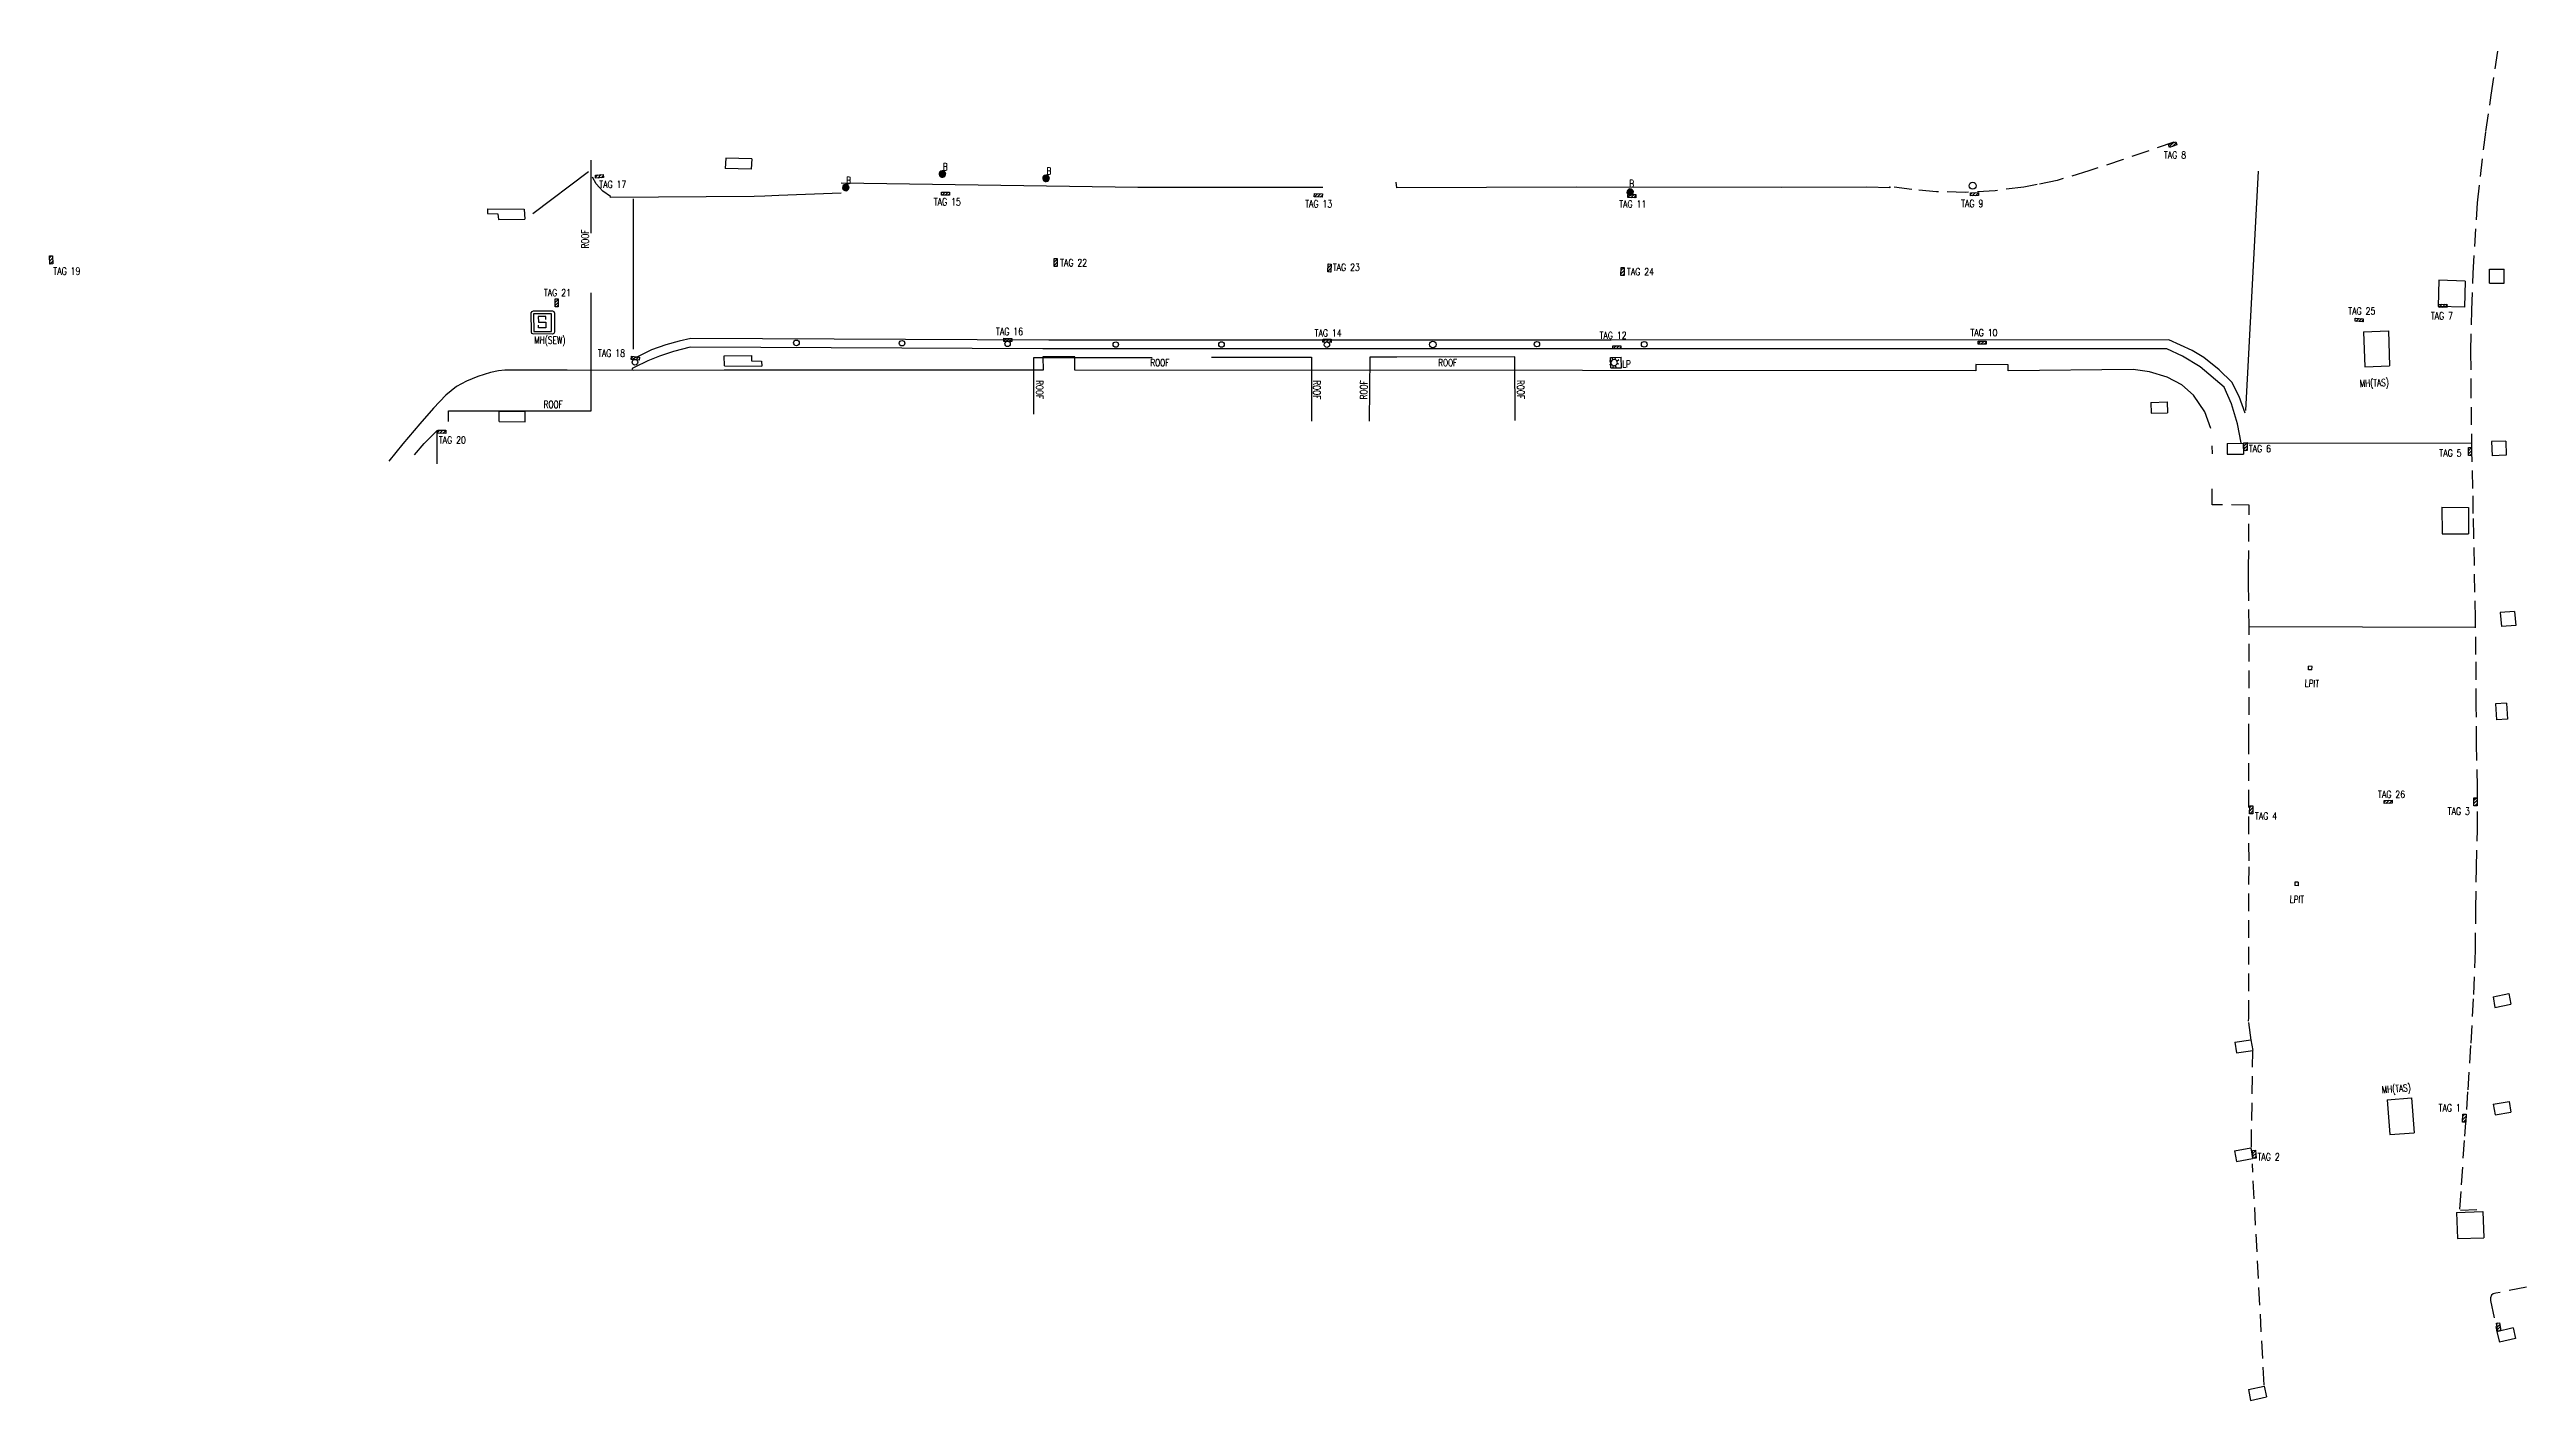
# Model space of a CAD drawing. Extents: x 2.7 to 72.4, y 2.3 to 40.3.
import ezdxf

# ---------------------------------------------------------------- set-up
doc = ezdxf.new("R2010")
doc.units = 0
doc.header["$MEASUREMENT"] = 0
doc.linetypes.add('DASHED', pattern=[0.75, 0.5, -0.25])
for name, color, linetype in [('BOLLARD__POINTSP1', 7, 'Continuous'), ('BOLLARD__POINTSP4', 7, 'Continuous'), ('CONC__LINES_P1', 63, 'Continuous'), ('DR_GRAT___LINESP6', 4, 'Continuous'), ('LAMPPOST__POINTP1', 240, 'Continuous'), ('LAMPPOST__POINTP4', 240, 'Continuous'), ('LPIT__POINTS_P4', 2, 'Continuous'), ('LPIT__POINTS_P7', 6, 'Continuous'), ('MH__POINTS_P4', 200, 'Continuous'), ('MH__POINTS_P7', 200, 'Continuous'), ('RAMP__LINES_P7', 6, 'Continuous'), ('ROAD__LINES_P1', 6, 'DASHED'), ('ROOF__LINES_P1', 7, 'Continuous'), ('ROOF__POINTS_P4', 2, 'Continuous'), ('ROU_COL__LINES_P1', 235, 'Continuous'), ('SEWER__POINTS_P4', 140, 'Continuous'), ('SEWER__POINTS_P6', 140, 'Continuous'), ('SQ_COL__LINES_P1', 235, 'Continuous'), ('TAG', 6, 'Continuous'), ('TAG NAME', 7, 'Continuous')]:
    doc.layers.add(name, color=color, linetype=linetype)
doc.layers.get('0').off()
doc.styles.add('ROMAN_SIMPLEX', font='ROMANS')

# ---------------------------------------------------------------- blocks, each defined once
blk = doc.blocks.new('LAMP_POST-27', base_point=(100, 100))
for p, q in [((40, 100), (10, 100)), ((30, 180), (58, 142)), ((58, 58), (30, 30)), ((100, 160), (100, 190)), ((100, 40), (100, 10)), ((170, 20), (138, 52)), ((142, 142), (170, 180)), ((160, 100), (190, 100))]:
    blk.add_line(p, q)
for start, end in [(90, 270), (270, 90)]:
    blk.add_arc((100, 100), 60, start, end)
blk = doc.blocks.new('SOLID_CIRCLE-16', base_point=(100, 100))
for p, q in [((20, 140), (20, 60)), ((20, 60), (30, 50)), ((30, 154), (40, 160)), ((30, 50), (30, 154)), ((40, 160), (40, 40)), ((40, 40), (50, 30)), ((50, 170), (60, 180)), ((50, 30), (50, 170)), ((60, 180), (60, 20)), ((60, 20), (70, 20)), ((70, 20), (70, 180)), ((70, 180), (80, 180)), ((80, 180), (80, 20)), ((80, 20), (90, 10)), ((90, 10), (90, 190)), ((90, 190), (100, 190)), ((100, 190), (100, 10)), ((100, 10), (110, 10)), ((110, 10), (110, 190)), ((110, 190), (120, 180)), ((120, 180), (120, 20)), ((120, 20), (130, 20)), ((130, 20), (130, 180)), ((130, 180), (140, 170)), ((140, 170), (140, 30)), ((140, 30), (150, 30)), ((150, 30), (150, 170)), ((150, 170), (160, 160)), ((160, 160), (160, 40)), ((160, 40), (170, 50)), ((170, 50), (170, 150)), ((170, 150), (180, 140)), ((180, 140), (180, 70))]:
    blk.add_line(p, q)
blk.add_arc((100, 100), 90, 90.31831, 89.68169)
blk = doc.blocks.new('MHS-53', base_point=(100, 100))
for p, q in [((190, 190), (0, 190)), ((0, 190), (0, 0)), ((0, 0), (190, 0)), ((130, 160), (50, 160)), ((50, 160), (50, 100)), ((50, 100), (130, 100)), ((50, 40), (50, 70)), ((130, 40), (50, 40)), ((130, 130), (130, 160)), ((130, 100), (130, 40)), ((190, 0), (190, 190))]:
    blk.add_line(p, q)

msp = doc.modelspace()

# ---------------------------------------------------------------- hatches: boundary and pattern name
at = {"layer": 'TAG'}
h = msp.add_hatch(dxfattribs=at)
h.set_pattern_fill('ANSI31', color=256, scale=0.5)
h.paths.add_polyline_path([(62.573, 37.654), (62.545, 37.736), (62.332, 37.663), (62.36, 37.58)])
h = msp.add_hatch(dxfattribs=at)
h.set_pattern_fill('ANSI31', color=256, scale=0.5)
h.paths.add_polyline_path([(18.316, 36.824), (18.092, 36.803), (18.1, 36.716), (18.324, 36.737)])
h = msp.add_hatch(dxfattribs=at)
h.set_pattern_fill('ANSI31', color=256, scale=0.5)
h.paths.add_polyline_path([(28.055, 36.325), (27.829, 36.327), (27.828, 36.24), (28.054, 36.238)])
h = msp.add_hatch(dxfattribs=at)
h.set_pattern_fill('ANSI31', color=256, scale=0.5)
h.paths.add_polyline_path([(38.54, 36.274), (38.314, 36.283), (38.311, 36.196), (38.536, 36.187)])
h = msp.add_hatch(dxfattribs=at)
h.set_pattern_fill('ANSI31', color=256, scale=0.5)
h.paths.add_polyline_path([(47.355, 36.257), (47.13, 36.258), (47.13, 36.17), (47.355, 36.169)])
h = msp.add_hatch(dxfattribs=at)
h.set_pattern_fill('ANSI31', color=256, scale=0.5)
h.paths.add_polyline_path([(56.992, 36.317), (56.767, 36.307), (56.771, 36.219), (56.996, 36.23)])
h = msp.add_hatch(dxfattribs=at)
h.set_pattern_fill('ANSI31', color=256, scale=0.5)
h.paths.add_polyline_path([(2.829, 34.531), (2.741, 34.529), (2.748, 34.303), (2.836, 34.306)])
h = msp.add_hatch(dxfattribs=at)
h.set_pattern_fill('ANSI31', color=256, scale=0.5)
h.paths.add_polyline_path([(31.083, 34.461), (30.996, 34.463), (30.992, 34.237), (31.079, 34.236)])
h = msp.add_hatch(dxfattribs=at)
h.set_pattern_fill('ANSI31', color=256, scale=0.5)
h.paths.add_polyline_path([(38.785, 34.303), (38.698, 34.306), (38.69, 34.08), (38.777, 34.078)])
h = msp.add_hatch(dxfattribs=at)
h.set_pattern_fill('ANSI31', color=256, scale=0.5)
h.paths.add_polyline_path([(47.026, 34.208), (46.938, 34.209), (46.935, 33.984), (47.023, 33.983)])
h = msp.add_hatch(dxfattribs=at)
h.set_pattern_fill('ANSI31', color=256, scale=0.5)
h.paths.add_polyline_path([(17.046, 33.327), (16.959, 33.327), (16.96, 33.101), (17.047, 33.102)])
h = msp.add_hatch(dxfattribs=at)
h.set_pattern_fill('ANSI31', color=256, scale=0.5)
h.paths.add_polyline_path([(67.814, 32.764), (67.589, 32.778), (67.584, 32.691), (67.809, 32.676)])
h = msp.add_hatch(dxfattribs=at)
h.set_pattern_fill('ANSI31', color=256, scale=0.5)
h.paths.add_polyline_path([(70.167, 33.176), (69.942, 33.169), (69.944, 33.082), (70.17, 33.089)])
h = msp.add_hatch(dxfattribs=at)
h.set_pattern_fill('ANSI31', color=256, scale=0.5)
h.paths.add_polyline_path([(29.809, 32.207), (29.583, 32.213), (29.581, 32.126), (29.806, 32.119)])
h = msp.add_hatch(dxfattribs=at)
h.set_pattern_fill('ANSI31', color=256, scale=0.5)
h.paths.add_polyline_path([(38.782, 32.099), (38.783, 32.186), (38.558, 32.19), (38.556, 32.103)])
h = msp.add_hatch(dxfattribs=at)
h.set_pattern_fill('ANSI31', color=256, scale=0.5)
h.paths.add_polyline_path([(57.205, 32.137), (56.98, 32.132), (56.982, 32.044), (57.208, 32.05)])
h = msp.add_hatch(dxfattribs=at)
h.set_pattern_fill('ANSI31', color=256, scale=0.5)
h.paths.add_polyline_path([(19.335, 31.687), (19.111, 31.707), (19.103, 31.62), (19.328, 31.6)])
h = msp.add_hatch(dxfattribs=at)
h.set_pattern_fill('ANSI31', color=256, scale=0.5)
h.set_pattern_definition([(45, (-0.418034, -4.25373), (-0.044194174, 0.044194174), [])])
h.paths.add_polyline_path([(46.937, 32.003), (46.712, 32.004), (46.712, 31.917), (46.937, 31.916)])
h = msp.add_hatch(dxfattribs=at)
h.set_pattern_fill('ANSI31', color=256, scale=0.5)
h.paths.add_polyline_path([(13.889, 29.626), (13.663, 29.629), (13.662, 29.541), (13.888, 29.539)])
h = msp.add_hatch(dxfattribs=at)
h.set_pattern_fill('ANSI31', color=256, scale=0.5)
h.paths.add_polyline_path([(64.544, 29.278), (64.457, 29.276), (64.464, 29.05), (64.551, 29.053)])
h = msp.add_hatch(dxfattribs=at)
h.set_pattern_fill('ANSI31', color=256, scale=0.5)
h.paths.add_polyline_path([(70.857, 29.14), (70.77, 29.138), (70.773, 28.913), (70.86, 28.914)])
h = msp.add_hatch(dxfattribs=at)
h.set_pattern_fill('ANSI31', color=256, scale=0.5)
h.paths.add_polyline_path([(64.711, 19.061), (64.624, 19.064), (64.616, 18.839), (64.703, 18.835)])
h = msp.add_hatch(dxfattribs=at)
h.set_pattern_fill('ANSI31', color=256, scale=0.5)
h.paths.add_polyline_path([(68.622, 19.222), (68.397, 19.211), (68.401, 19.124), (68.626, 19.134)])
h = msp.add_hatch(dxfattribs=at)
h.set_pattern_fill('ANSI31', color=256, scale=0.5)
h.paths.add_polyline_path([(71.013, 19.289), (70.925, 19.289), (70.925, 19.063), (71.013, 19.063)])
h = msp.add_hatch(dxfattribs=at)
h.set_pattern_fill('ANSI31', color=256, scale=0.5)
h.paths.add_polyline_path([(70.705, 10.385), (70.617, 10.388), (70.609, 10.163), (70.696, 10.159)])
h = msp.add_hatch(dxfattribs=at)
h.set_pattern_fill('ANSI31', color=256, scale=0.5)
h.paths.add_polyline_path([(64.787, 9.372), (64.7, 9.366), (64.716, 9.141), (64.803, 9.147)])
h = msp.add_hatch(dxfattribs=at)
h.set_pattern_fill('ANSI31', color=256, scale=0.5)
h.paths.add_polyline_path([(71.642, 4.523), (71.556, 4.506), (71.599, 4.285), (71.685, 4.301)])

# ---------------------------------------------------------------- linework, layer by layer
at = {"layer": 'CONC__LINES_P1'}
for p, q in [((17.898, 36.893, 12.081), (16.338, 35.716, 12.075)), ((18.117, 36.563, 12.007), (18.016, 36.745, 12.007)), ((18.3, 36.353, 11.994), (18.117, 36.563, 12.007)), ((18.521, 36.206, 11.981), (18.3, 36.353, 11.994)), ((23.256, 36.229, 11.97), (22.857, 36.209, 11.972)), ((25.006, 36.295, 11.965), (23.256, 36.229, 11.97)), ((33.349, 36.455, 12.983), (25.008, 36.577, 11.973)), ((38.548, 36.459, 13.524), (33.349, 36.455, 12.983)), ((40.63, 36.45, 13.662), (40.612, 36.606, 13.701)), ((45.679, 36.463, 14.115), (40.63, 36.45, 13.662)), ((51.461, 36.46, 14.598), (45.679, 36.463, 14.115)), ((53.853, 36.466, 14.853), (51.461, 36.46, 14.598)), ((54.496, 36.448, 14.922), (53.853, 36.466, 14.853)), ((54.501, 36.477, 14.927), (54.496, 36.448, 14.922)), ((22.562, 36.207, 11.963), (18.515, 36.178, 11.691)), ((18.515, 36.178, 11.691), (18.521, 36.206, 11.981)), ((22.857, 36.209, 11.972), (22.562, 36.207, 11.963)), ((16.291, 32.933, 11.668), (16.311, 32.968, 11.668)), ((16.292, 32.391, 11.662), (16.291, 32.933, 11.668)), ((16.311, 32.968, 11.668), (16.35, 32.983, 11.669)), ((16.35, 32.983, 11.669), (16.89, 32.987, 11.671)), ((16.89, 32.987, 11.671), (16.924, 32.97, 11.67)), ((16.924, 32.97, 11.67), (16.94, 32.92, 11.67)), ((16.94, 32.92, 11.67), (16.942, 32.383, 11.667)), ((16.309, 32.349, 11.661), (16.292, 32.391, 11.662)), ((16.354, 32.334, 11.662), (16.309, 32.349, 11.661)), ((16.887, 32.334, 11.666), (16.337, 32.337, 11.661)), ((16.929, 32.349, 11.667), (16.887, 32.334, 11.666)), ((16.942, 32.383, 11.667), (16.929, 32.349, 11.667)), ((20.449, 32.135, 11.703), (20.077, 32.032, 11.692)), ((20.778, 32.207, 11.707), (20.449, 32.135, 11.703)), ((30.849, 32.165, 12.64), (20.778, 32.207, 11.707)), ((46.658, 32.164, 14.173), (30.849, 32.165, 12.64)), ((62.345, 32.175, 15.856), (46.658, 32.164, 14.173)), ((63, 31.874, 15.972), (62.345, 32.175, 15.856)), ((19.123, 31.367, 11.67), (19.12, 31.307, 11.666)), ((19.316, 31.709, 11.684), (19.122, 31.621, 11.676)), ((19.186, 31.393, 11.67), (19.123, 31.367, 11.67)), ((19.564, 31.583, 11.683), (19.186, 31.393, 11.67)), ((19.668, 31.886, 11.685), (19.316, 31.709, 11.684)), ((19.9, 31.71, 11.688), (19.564, 31.583, 11.683)), ((20.077, 32.032, 11.692), (19.668, 31.886, 11.685)), ((20.292, 31.838, 11.695), (19.9, 31.71, 11.688)), ((20.758, 31.965, 11.71), (20.292, 31.838, 11.695)), ((30.681, 31.913, 12.618), (20.758, 31.965, 11.71)), ((46.484, 31.915, 14.172), (30.681, 31.913, 12.618)), ((31.573, 31.691, 12.753), (30.681, 31.688, 12.639)), ((30.681, 31.688, 12.639), (30.687, 31.321, 12.682)), ((31.58, 31.32, 12.748), (31.573, 31.691, 12.753)), ((62.285, 31.922, 15.853), (46.484, 31.915, 14.172)), ((46.639, 31.678, 14.216), (46.939, 31.686, 14.225)), ((46.651, 31.379, 14.218), (46.639, 31.678, 14.216)), ((46.651, 31.379, 14.218), (46.951, 31.387, 14.227)), ((46.951, 31.387, 14.227), (46.939, 31.686, 14.225)), ((56.921, 31.473, 15.281), (56.915, 31.301, 15.292)), ((57.827, 31.464, 15.314), (56.921, 31.473, 15.281)), ((57.829, 31.299, 15.291), (57.827, 31.464, 15.314)), ((62.725, 31.711, 15.944), (62.285, 31.922, 15.853)), ((63.228, 31.415, 16.022), (62.725, 31.711, 15.944)), ((63.329, 31.669, 16.027), (63, 31.874, 15.972)), ((63.902, 30.839, 16.122), (63.228, 31.415, 16.022)), ((63.761, 31.329, 16.084), (63.329, 31.669, 16.027)), ((14.189, 30.858, 11.954), (13.887, 30.614, 11.957)), ((14.469, 31.012, 11.952), (14.189, 30.858, 11.954)), ((14.79, 31.135, 11.946), (14.469, 31.012, 11.952)), ((15.142, 31.255, 11.933), (14.79, 31.135, 11.946)), ((15.368, 31.302, 11.948), (15.142, 31.255, 11.933)), ((15.543, 31.319, 11.947), (15.368, 31.302, 11.948)), ((16.015, 31.314, 11.948), (15.543, 31.319, 11.947)), ((17.299, 31.315, 11.956), (16.015, 31.314, 11.948)), ((19.173, 31.31, 11.959), (17.299, 31.315, 11.956)), ((21.716, 31.321, 11.978), (19.173, 31.31, 11.959)), ((30.687, 31.321, 12.682), (21.716, 31.321, 11.978)), ((45.855, 31.306, 14.078), (31.58, 31.32, 12.748)), ((56.915, 31.301, 15.292), (45.855, 31.306, 14.078)), ((61.346, 31.34, 15.721), (57.829, 31.299, 15.291)), ((61.803, 31.271, 15.788), (61.346, 31.34, 15.721)), ((62.294, 31.125, 15.877), (61.803, 31.271, 15.788)), ((62.715, 30.906, 15.944), (62.294, 31.125, 15.877)), ((63.038, 30.613, 16.034), (62.715, 30.906, 15.944)), ((64.114, 30.978, 16.134), (63.761, 31.329, 16.084)), ((64.105, 30.368, 16.155), (63.902, 30.839, 16.122)), ((64.32, 30.579, 16.154), (64.114, 30.978, 16.134)), ((13.54, 30.248, 11.973), (13.152, 29.804, 11.995)), ((13.887, 30.614, 11.957), (13.54, 30.248, 11.973)), ((63.362, 30.143, 16.127), (63.038, 30.613, 16.034)), ((63.527, 29.677, 16.185), (63.362, 30.143, 16.127)), ((64.279, 29.808, 16.158), (64.105, 30.368, 16.155)), ((64.496, 30.108, 16.164), (64.32, 30.579, 16.154)), ((13.152, 29.804, 11.995), (12.676, 29.244, 11.999)), ((64.382, 29.271, 16.154), (64.279, 29.808, 16.158)), ((12.676, 29.244, 11.999), (12.286, 28.757, 11.996))]:
    msp.add_line(p, q, dxfattribs=at)
for centre, radius in [((23.746, 32.085, 11.887), 0.0798), ((26.718, 32.075, 12.195), 0.0773), ((29.686, 32.057, 12.505), 0.0755), ((32.729, 32.037, 12.83), 0.0764), ((35.701, 32.038, 13.102), 0.0784), ((38.667, 32.034, 13.381), 0.076), ((41.645, 32.04, 13.671), 0.0904), ((44.575, 32.049, 13.961), 0.0753), ((47.591, 32.044, 14.282), 0.0809), ((19.205, 31.541, 11.683), 0.0787)]:
    msp.add_circle(centre, radius, dxfattribs=at)
at = {"layer": 'DR_GRAT___LINESP6'}
for p, q in [((69.941, 33.845, 16.25), (69.921, 33.108, 16.231)), ((70.68, 33.823, 16.237), (69.941, 33.845, 16.25)), ((70.68, 33.823, 16.237), (70.66, 33.086, 16.218)), ((70.66, 33.086, 16.218), (69.921, 33.108, 16.231)), ((13.646, 29.618, 11.989), (13.28, 29.251, 11.994)), ((13.639, 28.687, 12.023), (13.646, 29.618, 11.989)), ((13.003, 28.936, 11.999), (13.279, 29.254, 11.995)), ((70.027, 27.459, 16.337), (70.773, 27.456, 16.338)), ((70.027, 27.459, 16.337), (70.031, 26.713, 16.389)), ((70.773, 27.456, 16.338), (70.776, 26.71, 16.39)), ((70.031, 26.713, 16.389), (70.776, 26.71, 16.39)), ((70.432, 7.623, 16.526), (71.174, 7.646, 16.532)), ((70.432, 7.623, 16.526), (70.463, 6.887, 16.532)), ((71.174, 7.646, 16.532), (71.205, 6.911, 16.538)), ((70.463, 6.887, 16.532), (71.205, 6.911, 16.538))]:
    msp.add_line(p, q, dxfattribs=at)
at = {"layer": 'LPIT__POINTS_P7'}
for p, q in [((66.269, 22.888, 16.521), (66.275, 22.989, 16.521)), ((66.376, 22.984, 16.523), (66.275, 22.989, 16.521)), ((66.369, 22.884, 16.522), (66.269, 22.888, 16.521)), ((66.369, 22.884, 16.522), (66.376, 22.984, 16.523)), ((65.887, 16.917, 16.539), (65.886, 16.817, 16.54)), ((65.985, 16.815, 16.54), (65.886, 16.817, 16.54)), ((65.986, 16.914, 16.538), (65.887, 16.917, 16.539)), ((65.986, 16.914, 16.538), (65.985, 16.815, 16.54))]:
    msp.add_line(p, q, dxfattribs=at)
at = {"layer": 'MH__POINTS_P7'}
for p, q in [((67.821, 32.397, 16.213), (68.52, 32.425, 16.223)), ((67.821, 32.397, 16.213), (67.857, 31.414, 16.218)), ((68.52, 32.425, 16.223), (68.556, 31.441, 16.227)), ((67.857, 31.414, 16.218), (68.556, 31.441, 16.227)), ((68.486, 10.796, 16.53), (69.171, 10.847, 16.526)), ((68.486, 10.796, 16.53), (68.557, 9.813, 16.533)), ((69.171, 10.847, 16.526), (69.241, 9.863, 16.529)), ((68.557, 9.813, 16.533), (69.241, 9.863, 16.529))]:
    msp.add_line(p, q, dxfattribs=at)
at = {"layer": 'RAMP__LINES_P7'}
for p, q in [((64.862, 36.914, 16.19), (64.501, 30.179, 16.18)), ((19.152, 36.137, 11.664), (19.156, 31.904, 11.675)), ((70.867, 29.254, 16.253), (64.444, 29.267, 16.157)), ((64.61, 24.096, 16.513), (64.608, 24.094, 16.512)), ((70.97, 24.081, 16.525), (64.61, 24.096, 16.513))]:
    msp.add_line(p, q, dxfattribs=at)
at = {"layer": 'ROAD__LINES_P1'}
for p, q in [((71.41, 39.056, 16.252), (71.606, 40.337, 16.345)), ((71.26, 38.031, 16.25), (71.41, 39.056, 16.252)), ((62.489, 37.732, 15.879), (61.063, 37.248, 15.714)), ((71.023, 36.022, 16.249), (71.26, 38.031, 16.25)), ((61.063, 37.248, 15.714), (60.093, 36.92, 15.611)), ((54.504, 36.48, 14.957), (54.5, 36.479, 14.928)), ((55.119, 36.399, 15.017), (54.504, 36.48, 14.957)), ((55.81, 36.337, 15.095), (55.119, 36.399, 15.017)), ((56.613, 36.318, 15.201), (55.81, 36.337, 15.095)), ((57.462, 36.365, 15.297), (56.613, 36.318, 15.201)), ((58.268, 36.467, 15.395), (57.462, 36.365, 15.297)), ((58.638, 36.536, 15.425), (58.268, 36.467, 15.395)), ((59.2, 36.655, 15.499), (58.638, 36.536, 15.425)), ((60.093, 36.92, 15.611), (59.2, 36.655, 15.499)), ((70.905, 34.045, 16.247), (71.023, 36.022, 16.249)), ((70.863, 33.004, 16.235), (70.905, 34.045, 16.247)), ((70.843, 31.841, 16.242), (70.863, 33.004, 16.235)), ((70.852, 30.581, 16.242), (70.843, 31.841, 16.242)), ((70.871, 29.03, 16.255), (70.852, 30.581, 16.242)), ((63.571, 28.962, 16.158), (63.56, 29.193, 16.141)), ((70.897, 27.993, 16.305), (70.871, 29.03, 16.255)), ((63.565, 27.533, 16.296), (63.566, 27.981, 16.257)), ((70.907, 27.282, 16.354), (70.897, 27.993, 16.305)), ((64.603, 27.519, 16.308), (63.565, 27.533, 16.296)), ((64.588, 25.749, 16.475), (64.603, 27.519, 16.308)), ((70.923, 26.641, 16.399), (70.907, 27.282, 16.354)), ((70.971, 24.326, 16.527), (70.923, 26.641, 16.399)), ((64.589, 25.293, 16.505), (64.588, 25.749, 16.475)), ((64.607, 24.083, 16.513), (64.589, 25.293, 16.505)), ((64.598, 20.869, 16.534), (64.607, 24.083, 16.513)), ((70.983, 23.32, 16.535), (70.971, 24.326, 16.527)), ((70.992, 21.86, 16.545), (70.983, 23.32, 16.535)), ((71.002, 20.807, 16.552), (70.992, 21.86, 16.545)), ((64.6, 17.513, 16.537), (64.598, 20.869, 16.534)), ((71.026, 19.583, 16.546), (71.002, 20.807, 16.552)), ((71.026, 18.399, 16.535), (71.026, 19.583, 16.546)), ((71, 17.318, 16.535), (71.026, 18.399, 16.535)), ((64.597, 13.097, 16.534), (64.6, 17.513, 16.537)), ((70.979, 16.166, 16.539), (71, 17.318, 16.535)), ((70.969, 14.988, 16.529), (70.979, 16.166, 16.539)), ((70.919, 13.753, 16.527), (70.969, 14.988, 16.529)), ((70.847, 12.385, 16.528), (70.919, 13.753, 16.527)), ((64.587, 13.002, 16.535), (64.597, 13.097, 16.534)), ((64.661, 12.467, 16.531), (64.587, 13.002, 16.535)), ((64.666, 9.456, 16.527), (64.708, 12.163, 16.527)), ((70.762, 11.073, 16.509), (70.847, 12.385, 16.528)), ((70.669, 9.773, 16.526), (70.762, 11.073, 16.509)), ((70.577, 8.398, 16.53), (70.669, 9.773, 16.526)), ((65.025, 2.768, 16.513), (64.694, 8.994, 16.517)), ((70.534, 7.712, 16.531), (70.577, 8.398, 16.53)), ((70.549, 7.685, 16.532), (71.007, 7.711, 16.537)), ((71.422, 5.297, 16.544), (71.389, 5.224, 16.543)), ((71.389, 5.224, 16.543), (71.395, 5.148, 16.54)), ((71.395, 5.148, 16.54), (71.573, 4.265, 16.543)), ((71.467, 5.33, 16.54), (71.422, 5.297, 16.544)), ((71.544, 5.351, 16.539), (71.467, 5.33, 16.54)), ((72.403, 5.521, 16.601), (71.544, 5.351, 16.539))]:
    msp.add_line(p, q, dxfattribs=at)
at = {"layer": 'ROOF__LINES_P1'}
for p, q in [((17.976, 35.171, 16.233), (17.977, 37.222, 16.237)), ((17.973, 30.171, 16.225), (17.975, 33.496, 16.231)), ((30.423, 31.676, 15.901), (33.748, 31.678, 15.902)), ((30.423, 30.077, 15.897), (30.423, 31.676, 15.901)), ((35.423, 31.679, 15.902), (38.231, 31.68, 15.902)), ((38.231, 31.68, 15.895), (38.234, 29.879, 15.846)), ((39.875, 31.68, 15.894), (39.852, 29.885, 15.874)), ((40.629, 31.682, 15.968), (39.875, 31.68, 15.894)), ((43.954, 31.689, 16.292), (40.629, 31.682, 15.968)), ((43.962, 29.899, 15.906), (43.954, 31.689, 16.292)), ((13.959, 29.877, 16.233), (13.961, 30.176, 16.175)), ((13.961, 30.176, 16.175), (17.286, 30.172, 16.216)), ((17.286, 30.172, 16.216), (17.973, 30.171, 16.225))]:
    msp.add_line(p, q, dxfattribs=at)
at = {"layer": 'ROU_COL__LINES_P1'}
msp.add_circle((56.829, 36.506, 15.793), 0.0989, dxfattribs=at)
at = {"layer": 'SQ_COL__LINES_P1'}
for p, q in [((21.759, 37.278, 12.908), (21.747, 36.992, 12.879)), ((22.477, 36.973, 12.911), (21.747, 36.992, 12.879)), ((22.489, 37.259, 12.941), (21.759, 37.278, 12.908)), ((22.489, 37.259, 12.941), (22.477, 36.973, 12.911)), ((15.058, 35.852, 12.909), (15.06, 35.721, 12.916)), ((15.058, 35.852, 12.909), (16.092, 35.848, 12.899)), ((15.06, 35.721, 12.916), (15.353, 35.719, 12.913)), ((15.353, 35.719, 12.913), (15.364, 35.558, 12.926)), ((15.364, 35.558, 12.926), (16.111, 35.562, 12.828)), ((16.092, 35.848, 12.805), (16.111, 35.562, 12.828)), ((71.364, 34.159, 17.043), (71.775, 34.161, 17.02)), ((71.364, 33.76, 17.02), (71.364, 34.159, 17.043)), ((71.775, 33.763, 16.997), (71.775, 34.161, 17.02)), ((71.364, 33.76, 17.02), (71.775, 33.763, 16.997)), ((21.718, 31.716, 12.787), (22.481, 31.729, 12.769)), ((21.72, 31.437, 12.845), (21.718, 31.716, 12.787)), ((21.72, 31.437, 12.845), (22.77, 31.429, 12.76)), ((22.481, 31.729, 12.769), (22.484, 31.578, 12.765)), ((22.484, 31.578, 12.765), (22.765, 31.566, 12.759)), ((22.765, 31.566, 12.759), (22.77, 31.429, 12.76)), ((15.386, 29.871, 12.92), (15.383, 30.16, 12.92)), ((15.383, 30.16, 12.92), (16.117, 30.156, 12.946)), ((16.12, 29.868, 12.946), (16.117, 30.156, 12.946)), ((61.842, 30.41, 16.182), (62.299, 30.422, 16.233)), ((61.842, 30.41, 16.182), (61.85, 30.108, 16.158)), ((61.85, 30.108, 16.158), (62.308, 30.12, 16.208)), ((62.299, 30.422, 16.233), (62.308, 30.12, 16.208)), ((15.386, 29.871, 12.92), (16.12, 29.868, 12.946)), ((63.982, 29.259, 16.248), (64.439, 29.264, 16.218)), ((63.982, 29.259, 16.248), (63.988, 28.95, 16.245)), ((64.439, 29.264, 16.218), (64.445, 28.955, 16.214)), ((71.822, 29.322, 17.205), (71.422, 29.306, 17.216)), ((71.422, 29.306, 17.216), (71.437, 28.91, 17.18)), ((71.822, 29.322, 17.205), (71.837, 28.925, 17.169)), ((63.988, 28.95, 16.245), (64.445, 28.955, 16.214)), ((71.837, 28.925, 17.169), (71.437, 28.91, 17.18)), ((72.068, 24.532, 17.275), (71.662, 24.503, 17.277)), ((71.662, 24.503, 17.277), (71.699, 24.109, 17.235)), ((72.068, 24.532, 17.275), (72.104, 24.138, 17.233)), ((72.104, 24.138, 17.233), (71.699, 24.109, 17.235)), ((71.838, 21.952, 17.407), (71.533, 21.933, 17.364)), ((71.533, 21.933, 17.364), (71.562, 21.484, 17.305)), ((71.838, 21.952, 17.407), (71.868, 21.504, 17.349)), ((71.868, 21.504, 17.349), (71.562, 21.484, 17.305)), ((71.463, 13.69, 17.414), (71.908, 13.784, 17.466)), ((71.463, 13.69, 17.414), (71.515, 13.388, 17.356)), ((71.515, 13.388, 17.356), (71.961, 13.483, 17.409)), ((71.908, 13.784, 17.466), (71.961, 13.483, 17.409)), ((64.203, 12.41, 17.115), (64.656, 12.477, 16.716)), ((64.203, 12.41, 17.115), (64.252, 12.109, 17.089)), ((64.252, 12.109, 17.089), (64.705, 12.176, 16.69)), ((64.656, 12.477, 16.716), (64.705, 12.176, 16.69)), ((71.468, 10.666, 17.573), (71.915, 10.745, 17.52)), ((71.468, 10.666, 17.573), (71.521, 10.37, 17.578)), ((71.915, 10.745, 17.52), (71.968, 10.448, 17.525)), ((71.521, 10.37, 17.578), (71.968, 10.448, 17.525)), ((64.195, 9.357, 16.738), (64.647, 9.442, 16.723)), ((64.195, 9.357, 16.738), (64.247, 9.054, 16.717)), ((64.247, 9.054, 16.717), (64.699, 9.139, 16.702)), ((64.647, 9.442, 16.723), (64.699, 9.139, 16.702)), ((72.027, 4.373, 17.371), (71.574, 4.265, 16.721)), ((71.574, 4.265, 16.721), (71.645, 3.973, 16.721)), ((72.027, 4.373, 17.371), (72.098, 4.081, 17.371)), ((72.098, 4.081, 17.371), (71.645, 3.973, 16.721)), ((64.583, 2.641, 16.719), (65.026, 2.741, 16.715)), ((64.583, 2.641, 16.719), (64.646, 2.334, 16.703)), ((64.646, 2.334, 16.703), (65.088, 2.435, 16.699)), ((65.026, 2.741, 16.715), (65.088, 2.435, 16.699))]:
    msp.add_line(p, q, dxfattribs=at)
at = {"layer": 'TAG'}
for points, elevation in [([(62.36, 37.58), (62.332, 37.663), (62.545, 37.736), (62.573, 37.654)], 15.869), ([(18.1, 36.716), (18.092, 36.803), (18.316, 36.824), (18.324, 36.737)], 12.002), ([(27.828, 36.24), (27.829, 36.327), (28.055, 36.325), (28.054, 36.238)], 12.331), ([(38.54, 36.274), (38.536, 36.187), (38.311, 36.196), (38.314, 36.283)], 13.477), ([(47.13, 36.17), (47.13, 36.258), (47.355, 36.257), (47.355, 36.169)], 14.244), ([(56.771, 36.219), (56.767, 36.307), (56.992, 36.317), (56.996, 36.23)], 15.223), ([(2.836, 34.306), (2.748, 34.303), (2.741, 34.529), (2.829, 34.531)], 12.058), ([(30.996, 34.463), (31.083, 34.461), (31.079, 34.236), (30.992, 34.237)], 12.702), ([(38.777, 34.078), (38.69, 34.08), (38.698, 34.306), (38.785, 34.303)], 13.445), ([(47.023, 33.983), (46.935, 33.984), (46.938, 34.209), (47.026, 34.208)], 14.213), ([(17.047, 33.102), (16.96, 33.101), (16.959, 33.327), (17.046, 33.327)], 11.665), ([(67.584, 32.691), (67.589, 32.778), (67.814, 32.764), (67.809, 32.676)], 16.216), ([(69.944, 33.082), (69.942, 33.169), (70.167, 33.176), (70.17, 33.089)], 16.188), ([(29.809, 32.207), (29.806, 32.119), (29.581, 32.126), (29.583, 32.213)], 12.519), ([(38.783, 32.186), (38.782, 32.099), (38.556, 32.103), (38.558, 32.19)], 13.386), ([(56.982, 32.044), (56.98, 32.132), (57.205, 32.137), (57.208, 32.05)], 15.302), ([(19.335, 31.687), (19.328, 31.6), (19.103, 31.62), (19.111, 31.707)], 11.681), ([(46.712, 31.917), (46.712, 32.004), (46.937, 32.003), (46.937, 31.916)], 14.22), ([(13.889, 29.626), (13.888, 29.539), (13.662, 29.541), (13.663, 29.629)], 11.989), ([(64.551, 29.053), (64.464, 29.05), (64.457, 29.276), (64.544, 29.278)], 16.16), ([(70.86, 28.914), (70.773, 28.913), (70.77, 29.138), (70.857, 29.14)], 16.256), ([(64.703, 18.835), (64.616, 18.839), (64.624, 19.064), (64.711, 19.061)], 16.53), ([(68.401, 19.124), (68.397, 19.211), (68.622, 19.222), (68.626, 19.134)], 16.537), ([(71.013, 19.063), (70.925, 19.063), (70.925, 19.289), (71.013, 19.289)], 16.54), ([(70.696, 10.159), (70.609, 10.163), (70.617, 10.388), (70.705, 10.385)], 16.52), ([(64.803, 9.147), (64.716, 9.141), (64.7, 9.366), (64.787, 9.372)], 16.52), ([(71.685, 4.301), (71.599, 4.285), (71.556, 4.506), (71.642, 4.523)], 16.679)]:
    msp.add_lwpolyline(points, close=True, dxfattribs=dict(at, elevation=elevation))

# ---------------------------------------------------------------- block references
at = {"layer": 'BOLLARD__POINTSP1', "xscale": 0.001, "yscale": 0.001, "zscale": 0.001, "rotation": 342.4717928474251}
for p in [(27.852, 36.835, 12.428), (25.134, 36.454, 12.082), (30.767, 36.715, 12.856), (47.196, 36.325, 14.316)]:
    msp.add_blockref('SOLID_CIRCLE-16', p, dxfattribs=at)
at = {"layer": 'LAMPPOST__POINTP1', "xscale": 0.0015, "yscale": 0.0015, "zscale": 0.0015, "rotation": 342.4717928474251}
msp.add_blockref('LAMP_POST-27', (46.745, 31.532, 14.257), dxfattribs=at)
at = {"layer": 'SEWER__POINTS_P6', "xscale": 0.002631500000000002, "yscale": 0.002631500000000002, "zscale": 0.002631500000000002, "rotation": 0.4139517867894693}
msp.add_blockref('MHS-53', (16.621, 32.666, 11.665), dxfattribs=at)

# ---------------------------------------------------------------- texts
at = {"layer": 'BOLLARD__POINTSP4', "style": 'ROMAN_SIMPLEX', "width": 0.75}
for p in [(27.865, 36.938), (30.781, 36.818), (25.147, 36.557), (47.172, 36.467)]:
    msp.add_text('B', height=0.2, dxfattribs=at).set_placement(p)
at = {"layer": 'LAMPPOST__POINTP4', "style": 'ROMAN_SIMPLEX', "width": 0.75}
msp.add_text('LP', height=0.2, dxfattribs=at).set_placement((46.971, 31.391))
at = {"layer": 'LPIT__POINTS_P4', "style": 'ROMAN_SIMPLEX', "width": 0.75}
for rotation, p in [(357.32255, (66.167, 22.413)), (358.57538, (65.745, 16.337))]:
    msp.add_text('LPIT', height=0.2, rotation=rotation, dxfattribs=at).set_placement(p)
at = {"layer": 'MH__POINTS_P4', "style": 'ROMAN_SIMPLEX', "width": 0.75}
for rotation, p in [(2.2645, (67.716, 30.842)), (4.20967, (68.339, 10.976))]:
    msp.add_text('MH(TAS)', height=0.2, rotation=rotation, dxfattribs=at).set_placement(p)
at = {"layer": 'ROOF__POINTS_P4', "style": 'ROMAN_SIMPLEX', "width": 0.75}
for rotation, p in [(89.96048, (17.905, 34.739)), (0.0272, (33.701, 31.427)), (0.13565, (41.797, 31.43)), (270.0175, (30.49, 31.036)), (270.07902, (38.284, 31.032)), (89.27253, (39.8, 30.494)), (270.27023, (44.018, 31.038)), (359.92748, (16.639, 30.253))]:
    msp.add_text('ROOF', height=0.2, rotation=rotation, dxfattribs=at).set_placement(p)
at = {"layer": 'SEWER__POINTS_P4', "style": 'ROMAN_SIMPLEX', "width": 0.75}
msp.add_text('MH(SEW)', height=0.2, rotation=359.67105, dxfattribs=at).set_placement((16.373, 32.064))
at = {"layer": 'TAG NAME', "style": 'ROMAN_SIMPLEX', "width": 0.8}
for s, p in [('TAG 8', (62.206, 37.272)), ('TAG 17', (18.202, 36.445)), ('TAG 15', (27.609, 35.953)), ('TAG 13', (38.055, 35.897)), ('TAG 11', (46.888, 35.892)), ('TAG 9', (56.502, 35.906)), ('TAG 19', (2.848, 34.003)), ('TAG 22', (31.162, 34.238)), ('TAG 23', (38.832, 34.113)), ('TAG 24', (47.104, 33.989)), ('TAG 21', (16.644, 33.399)), ('TAG 25', (67.392, 32.879)), ('TAG 7', (69.712, 32.746)), ('TAG 16', (29.36, 32.305)), ('TAG 14', (38.32, 32.262)), ('TAG 12', (46.334, 32.195, 14.313)), ('TAG 10', (56.764, 32.271)), ('TAG 18', (18.165, 31.696)), ('TAG 20', (13.69, 29.252)), ('TAG 6', (64.594, 29.009)), ('TAG 5', (69.953, 28.888)), ('TAG 4', (64.766, 18.676)), ('TAG 26', (68.228, 19.284)), ('TAG 3', (70.188, 18.812)), ('TAG 1', (69.932, 10.466)), ('TAG 2', (64.839, 9.087))]:
    msp.add_text(s, height=0.2, dxfattribs=at).set_placement(p)

doc.saveas('drawing.dxf')
